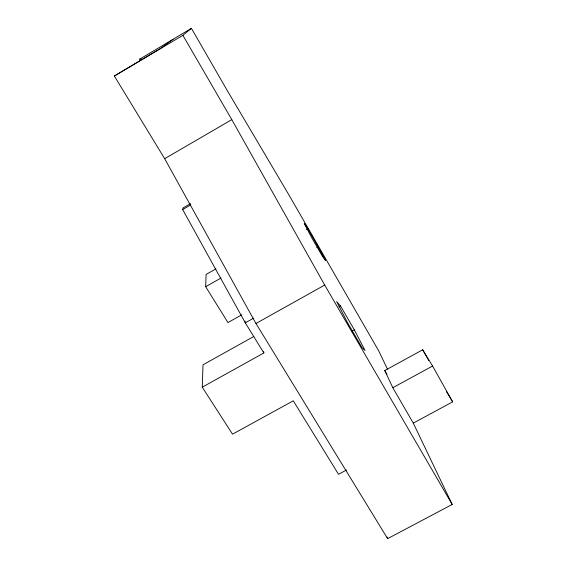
<?xml version="1.0" encoding="UTF-8"?>
<svg xmlns="http://www.w3.org/2000/svg" width="567" height="567" viewBox="0 0 567 567"><rect width="100%" height="100%" fill="white"/><g stroke="black" fill="none" stroke-linecap="round" stroke-linejoin="round"><path stroke-width="0.85" d="M346.515 470L338.527 474.303L293.288 400.812L232.527 434.173L202.256 387.183L203.014 364.808L253.803 336.472M241.797 314.805L227.962 322.566L205.679 286.704L206.097 274.442L215.942 268.864M202.256 387.183L263.839 352.957L245.298 322.829L182.666 209.563L182.914 208.018L190.533 203.631M413.286 423.131L452.657 401.868L432.586 366.041L422.698 349.796L384.759 370.549L392.811 387.708L413.286 423.131L452.197 504.46L387.637 538.65L255.951 323.488L164.678 158.689L114.343 76.021L182.886 35.324L191.419 28.35L227.48 90.933L288.943 194.956L378.763 350.959L387.438 369.096M173.148 39.286L160.064 48.734L114.343 76.021M140.63 60.634L139.73 59.131L140.857 58.38M139.73 59.131L191.419 28.35M164.678 158.689L231.804 119.637L182.886 35.324M182.666 209.563L190.873 204.843M306.336 229.429L307.838 228.579L325.55 260.515L322.332 256.156L311.481 237.311L304.252 223.526L307.838 228.579M205.679 286.704L221.073 277.993M316.79 247.573L318.293 246.73M253.633 318.158L245.298 322.829L245.135 321.198M255.951 323.488L324.693 285.052L452.197 504.46M338.974 306.825L340.505 305.974L354.354 329.874L365.049 350.526L361.966 347.5L347.309 322.269L336.649 301.538L340.505 305.974M352.072 331.135L354.354 329.874M392.811 387.708L432.586 366.041M446.435 391.563L452.657 401.868M384.759 370.549L386.942 374.333M422.698 349.796L428.702 360.506M231.804 119.637L324.693 285.052M387.119 537.077L387.637 538.65M263.655 351.632L263.839 352.957"/></g></svg>
